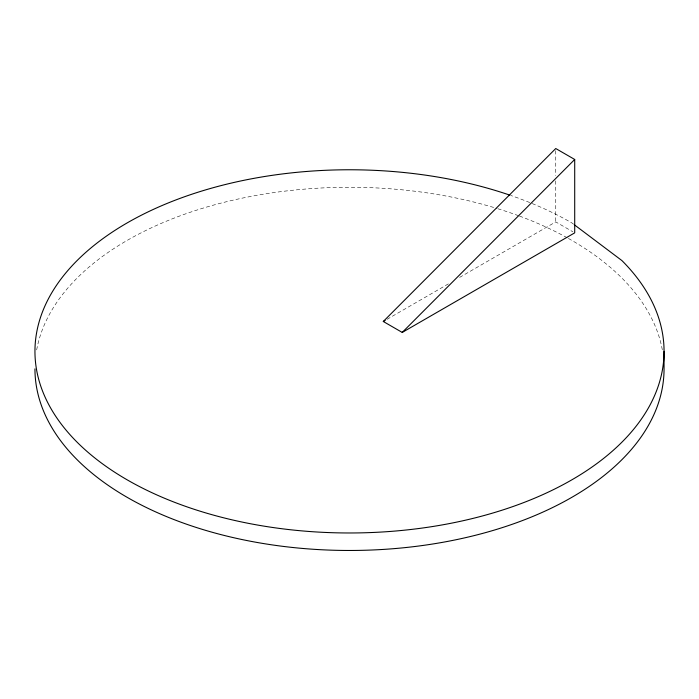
<?xml version="1.0" encoding="UTF-8"?>
<svg xmlns="http://www.w3.org/2000/svg" width="699" height="699" viewBox="0 0 699 699"><rect width="100%" height="100%" fill="white"/><g stroke="black" fill="none" stroke-linecap="round" stroke-linejoin="round"><path stroke-width="0.52" stroke-dasharray="3.5 2.62" d="M387.045 319.312L449.256 283.392M459.619 277.407L555.749 221.906L572.9 231.806M573.591 224.213L571.922 222.964A314.55 181.6 0 0 0 511.039 195.545M555.749 150.687L555.749 175.51M555.749 180.901L555.749 221.906M36.671 349.911A314.55 181.6 0 0 1 496.84 208.416M497.845 208.73A314.55 181.6 0 0 1 518.431 215.676M519.479 216.061A314.55 181.6 0 0 1 567.509 237.957M568.401 238.455A314.55 181.6 0 0 1 662.329 349.911"/><path stroke-width="1.05" d="M383.279 321.488L555.749 148.529L574.709 159.468L574.709 232.854L402.231 332.427L383.279 321.488L385.166 320.395M402.231 332.427L574.709 159.468M574.421 224.842L621.909 260.57A314.55 181.6 0 0 1 402.904 530.34A314.55 181.6 0 0 1 40.166 318.438A314.55 181.6 0 0 1 509.973 195.178M664.05 351.37L664.05 368.871A314.55 181.6 0 0 1 349.5 550.471A314.55 181.6 0 0 1 34.95 368.871"/></g></svg>
